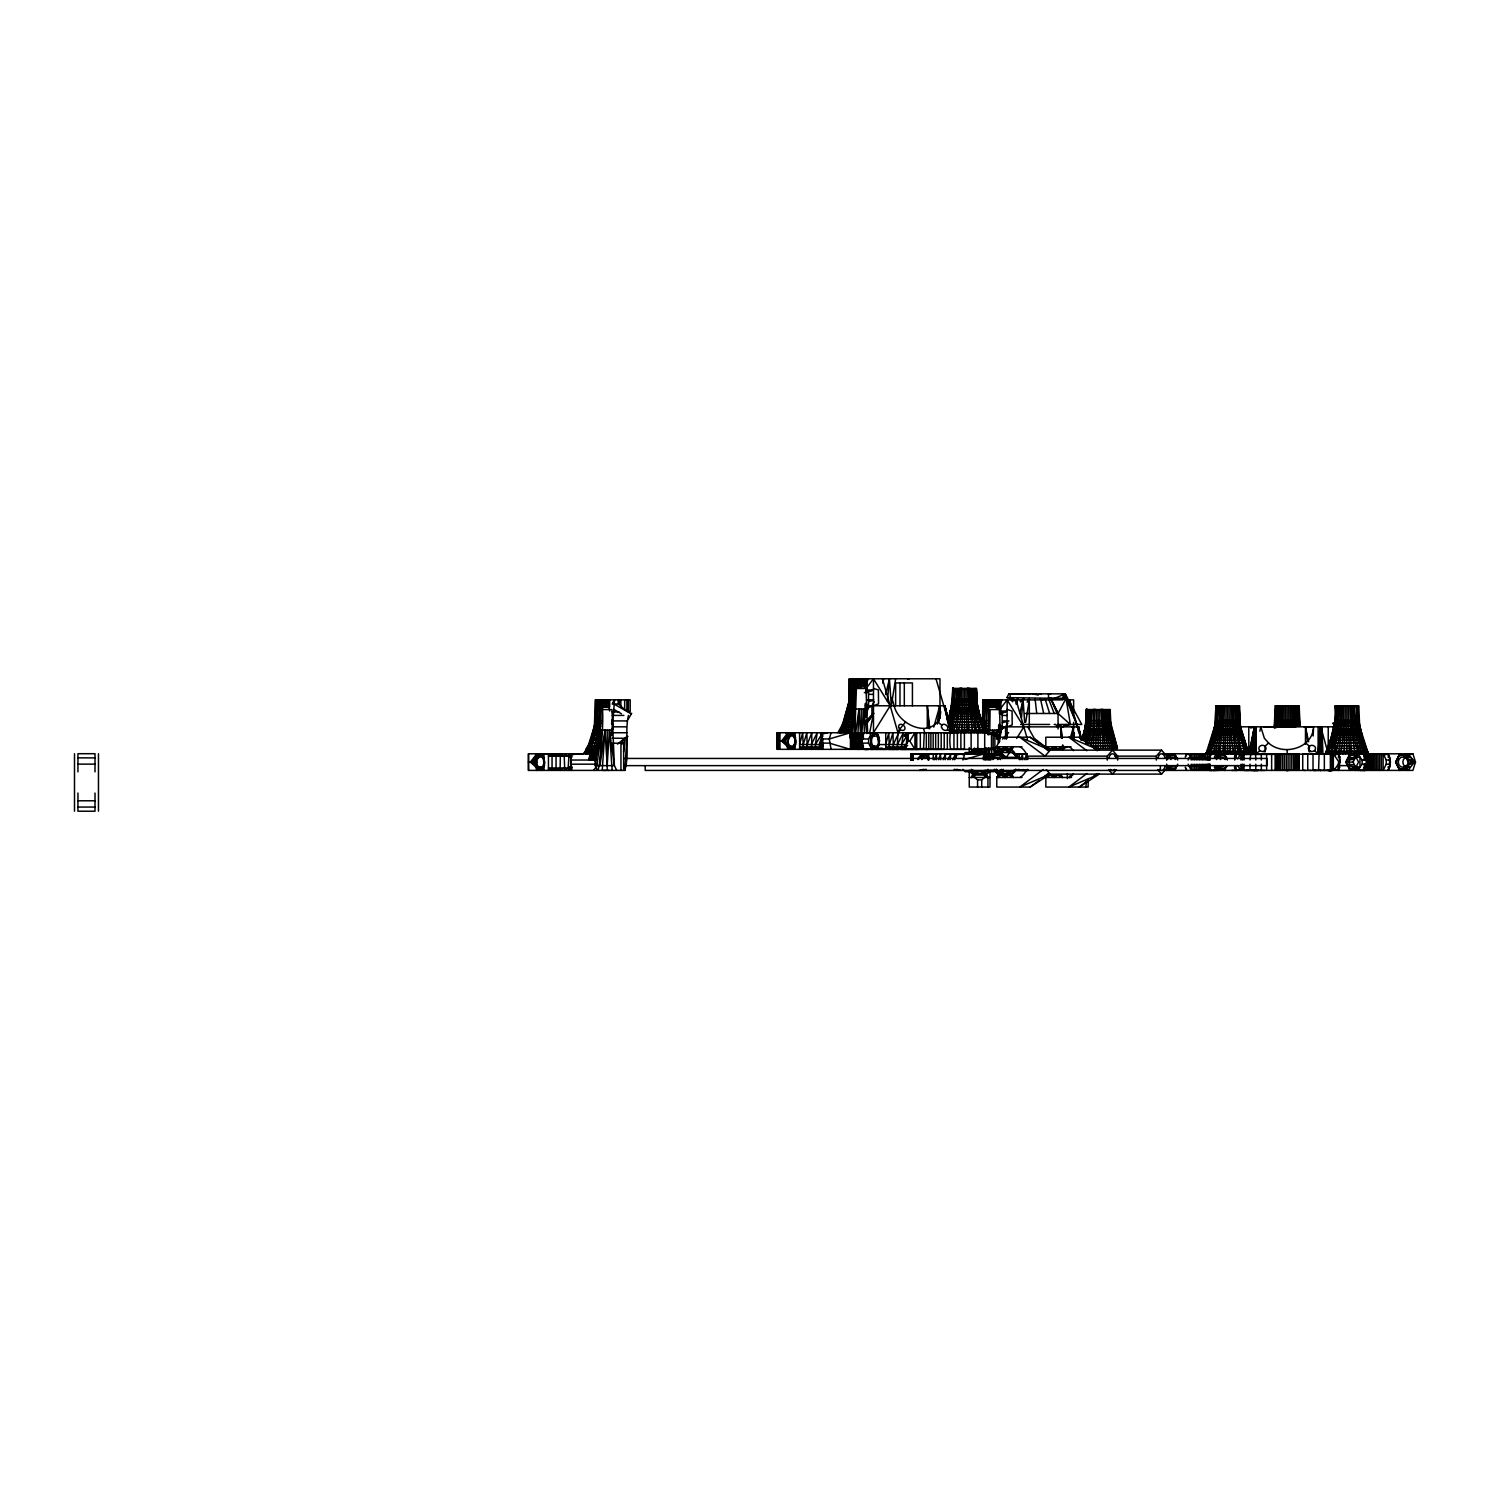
<?xml version="1.0" encoding="UTF-8"?>
<svg xmlns="http://www.w3.org/2000/svg" width="1490" height="1490" viewBox="0 0 1490 1490"><rect width="100%" height="100%" fill="white"/><g stroke="black" fill="none" stroke-linecap="round" stroke-linejoin="round"><path stroke-width="1.5" d="M543.962 770.404L543.962 764.184M543.962 760.03L543.962 753.791M556.049 768.002L552.045 770.404L552.045 753.791L556.049 756.194L556.087 770.404L560.128 768.002L560.389 753.791L564.207 756.194L564.784 770.404L568.174 768.002L569.068 753.791L571.881 756.194L548.469 756.194M571.955 767.145L569.571 767.145L571.639 770.404L570.707 757.069L571.639 753.81L596.428 753.81L600.991 723.432L601.215 699.853M570.707 767.145L570.707 757.069M595.628 699.853L595.628 720.583L591.586 737.531L585.682 753.81L594.38 726.282L595.311 699.853L630.196 699.853L630.196 711.978L624.683 709.557L618.48 704.006L612.129 704.006M596.13 699.853C597.49 718.161 594.901 737.215 586.837 753.81L592.871 734.738L595.628 720.583M596.82 699.853C597.918 718.05 595.944 737.252 587.954 753.81L588.364 751.146M597.695 699.853L596.931 726.282L588.68 760.03C597.807 741.592 599.613 720.192 598.719 699.853M599.911 699.853C600.6 720.098 599.278 741.331 591.139 760.03L591.027 751.146M602.332 707.042L602.332 699.853M602.407 709.557C604.325 721.924 597.881 807.338 594.789 751.146M602.612 709.072L602.612 699.853M602.835 707.042L602.835 699.853M603.636 707.042L603.636 699.853M604.679 707.042L604.679 699.853M605.89 707.042L605.89 699.853M607.194 770.404L607.194 730.156M607.194 707.042L607.194 699.853M608.497 707.042L608.497 699.853M609.708 699.853L609.708 707.042L602.165 707.042M616.767 770.404L614.383 765.618L611.98 709.557L599.204 709.557M618.48 704.006L618.48 699.853L618.48 704.006L620.864 699.853L620.864 706.26M795.101 749.34L795.101 732.745M799.609 749.34L799.609 732.745M803.259 746.937L802.663 732.745L799.609 744.553L823.02 744.553L823.02 746.956L799.609 746.937L803.185 749.34L803.259 746.937L807.226 749.34L806.854 732.745L803.259 744.553M807.189 746.937L811.529 749.34L811.845 732.745L807.189 744.553M811.268 746.937L815.924 749.34L815.347 744.553L817.265 732.745L811.268 744.553M823.113 736.004L820.711 736.004L822.778 732.745L819.314 744.553L820.208 749.34L815.347 746.937M823.095 746.08L820.711 746.08L822.778 749.34L821.847 736.004L822.778 732.745L821.307 734.812M821.847 746.08L821.847 736.004M849.337 678.788L849.635 699.518L849.635 678.788C851.237 697.19 848.108 716.094 840.099 732.745L848.89 702.367L849.337 678.788L939.985 678.788L939.985 708.011M850.138 678.788C851.498 697.096 848.928 716.15 840.863 732.745L848.797 702.367L854.999 702.367L855.223 678.788M854.999 702.367L850.436 732.745L850.436 749.358L829.278 743.119L822.201 743.119M850.846 678.788C851.926 696.985 849.952 716.187 841.962 732.745L842.371 730.1M851.889 749.358L851.889 732.745L994.892 732.763L999.678 741.052L994.892 749.34L777.221 749.34L777.11 732.745L850.436 732.745L829.278 738.966L822.201 738.966M851.703 678.788C852.504 696.873 851.2 716.168 843.414 732.745L843.564 730.1M852.746 678.788C853.23 696.761 852.615 716.131 845.147 732.745L845.035 730.1M853.267 749.358L853.286 732.745M853.919 678.788C854.068 696.668 854.18 716.038 847.158 732.745L846.804 730.1M854.608 749.358L854.608 732.745M855.875 749.358L855.875 732.745M856.173 685.977C858.24 666.589 850.194 693.669 863.734 685.977L863.734 678.788M856.62 688.007L856.638 678.788M857.067 732.745L857.067 749.358L859.842 749.34M857.663 685.977L857.663 678.788M858.184 749.358L858.203 732.745M858.706 685.977L858.706 678.788M859.246 749.358L859.246 732.745M859.916 685.977L859.916 678.788M860.233 749.358L860.233 732.745M861.127 749.358L861.22 709.11M861.22 685.977L861.22 678.788M863.343 745.205L863.343 749.358L861.555 738.984L863.343 732.745L863.343 738.984M861.946 749.358L861.946 732.745M862.691 749.358L862.691 745.205M862.691 738.984L862.691 732.745M862.524 685.977L862.524 678.788M864.312 688.045L864.312 678.788M865.802 678.788L865.802 692.682L873.475 689.963L868.502 689.963L868.502 705.776L866.118 717.007M867.646 733.471L866.007 688.492L856.415 688.492L854.776 733.471M867.199 692.757L867.199 678.788M898.321 748.39L898.209 749.34L871.65 749.321L868.633 743.119L868.633 738.984L871.65 732.745L877.927 734.831L879.23 737.457L879.23 744.646L876.437 749.358L873.717 746.08C870.086 751.817 859.115 748.501 864.275 748.725M871.929 716.671L871.929 705.776L874.202 701.827M885.731 732.745L885.731 749.358L868.912 749.246L877.908 747.272M889.4 744.553L892.976 732.745L893.329 746.956L897.65 749.358L897.39 744.572L903.387 732.745L901.469 746.956L906.33 749.358L905.436 746.956L885.731 746.956L889.325 749.358L888.785 732.745L885.731 744.553M905.436 746.956L908.844 732.745L901.469 744.572M915.773 732.763L915.773 749.358L919.367 749.358L888.506 749.34M916.741 749.358L916.741 732.763M920.317 749.358L920.317 732.763M923.521 749.358L924.247 732.763M926.352 732.763L926.352 749.358L920.466 749.358L922.031 749.34M929.853 749.358L889.158 748.501M927.302 727.567L927.302 705.776L929.76 728.666M928.773 760.049L928.773 753.828M928.792 732.763L928.792 749.358L944.213 749.34L944.213 732.763M930.878 749.358L930.878 732.763M933.168 749.358L933.168 732.763M933.261 759.732L933.261 753.828M935.664 732.763L935.664 749.34L937.787 749.34M938.346 749.34L938.346 732.763L937.415 732.763M941.196 749.34L941.196 732.763M947.342 749.34L947.342 732.763M956.04 688.51C958.331 709.333 946.839 728.591 950.601 749.34L964.402 749.358L964.402 732.763M976.08 699.518L976.08 688.51L977.552 708.048L985.71 732.745L979.973 716.466L976.918 702.367L952.091 702.367L948.497 721.98L981.835 721.98L986.678 732.763M952.632 699.518L952.632 688.492L976.378 688.492L976.49 699.499L952.632 699.499C954.103 664.764 951.589 717.267 948.646 719.242L980.941 719.223L981.835 721.98M952.929 688.51L952.929 699.518L948.627 719.223M953.432 688.51L952.036 708.067L953.302 710.879L950.005 724.717M953.954 749.358L953.954 732.763M954.14 688.51L953.749 702.386L948.683 724.717L982.785 724.699M954.997 688.51L954.252 705.217L951.458 710.879M957.381 749.358L957.381 732.763M957.213 688.51L956.301 708.067L953.302 710.879M958.517 688.51C958.275 703.224 958.107 719 952.725 732.763L952.091 730.1L955.91 710.879L959.337 708.067L959.933 688.51M960.882 749.358L960.882 732.763M961.404 688.51C960.771 703.131 962.093 718.795 957.791 732.763L956.58 732.763M962.95 688.51L962.745 708.067L959.094 710.879L956.71 730.1L955.183 732.763L954.308 730.1M966.079 688.51L966.265 708.067L962.67 710.879L961.851 730.1L963.322 732.763L964.514 730.1L964.514 688.51M967.606 688.51L968.947 732.763L967.159 730.1L966.358 710.879L962.745 708.067M969.096 688.51L969.673 708.067L973.119 710.879L976.676 732.763C970.456 719.447 970.996 703.131 970.493 688.51M971.126 749.358L971.126 732.763M971.797 688.51L972.728 708.067L975.726 710.879L980.867 732.763C974.125 719.484 973.026 703.317 972.989 688.51M974.013 688.51L975.224 708.067L977.57 710.86L983.959 732.763L976.751 710.879L974.888 688.51M975.577 699.518L975.577 688.51L976.453 705.236L980.941 719.223M977.887 749.358L977.906 732.763M988.876 699.872L988.652 723.451L982.45 723.451L982.897 699.872L1062.966 699.89M988.876 720.601L982.879 720.601L982.99 699.872L982.879 723.451M984.108 760.068L985.225 748.501M984.685 749.358L984.704 732.763M984.499 699.872L983.177 729.132M985.374 699.872L984.164 729.132M985.542 760.068L985.542 753.828L996.344 753.828M986.399 699.872L986.399 720.601L984.871 731.962M986.939 760.068L986.939 753.828M987.572 699.872L986.119 732.931M988.261 760.068L988.261 753.828M989.528 760.068L989.528 753.828M990.012 699.872L990.012 707.061L997.387 707.061L997.387 699.872M990.515 707.061L990.515 699.872M990.72 760.068L990.72 753.828M991.483 749.377L991.502 732.763M991.316 707.061L991.316 699.872M991.856 757.982L991.856 753.828M992.359 707.061L992.359 699.872M992.899 757.982L992.917 753.828M993.178 749.377L993.197 732.763M993.569 707.061L993.569 699.872M994.873 754.555L994.873 730.193M994.873 707.061L994.873 699.872M996.177 707.061L996.177 699.872M996.438 709.128L996.438 699.872M997.983 709.128L997.983 699.872M999.455 713.766L999.455 699.872L1000.87 699.872L1000.87 713.84L999.455 713.766L1007.128 711.047L1002.174 711.047L1002.174 726.859L999.79 738.09M1000.256 739.059L999.66 709.575L990.086 709.575L989.77 734.626M1005.582 737.755L1005.582 726.859L1007.873 722.911M1007.128 738.09L1007.128 699.872L1000.293 708.868M1019.384 759.751L1019.384 753.847M1029.311 728.833L1029.311 698.475L1027.131 702.237M1058.068 728.964L1058.068 713.486L1050.729 698.475L1057.081 713.486M1060.955 737.755L1060.955 726.859L1062.184 738.295M1110.162 723.47L1113.775 737.531L1082.709 737.55C1086.359 734.998 1087.178 686.555 1086.284 720.601L1110.143 720.601L1110.143 709.575L1110.981 726.3L1117.463 748.483L1110.143 720.601M1113.235 737.55L1114.595 740.307L1082.299 740.325L1086.601 720.601L1086.284 709.594L1110.05 709.575M1087.104 709.594L1085.707 729.15L1086.955 731.962L1085.13 740.325M1087.793 709.594L1087.793 720.601L1083.938 740.325M1088.668 709.594L1087.458 729.15L1085.111 731.962L1082.988 740.325M1089.693 709.594L1089.395 723.47L1085.912 743.082M1090.885 709.594L1089.954 729.15L1086.955 731.962M1092.189 709.594L1089.507 743.082M1093.585 709.594L1093.008 729.15L1089.562 731.962L1087.626 743.082L1115.488 743.063M1095.076 709.594L1093.437 745.801M1096.603 709.594L1096.398 729.15L1092.766 731.962L1091.164 745.801L1116.438 745.782M1098.167 748.501L1098.167 709.594M1099.732 709.594L1099.937 729.15L1103.569 731.962L1105.543 748.501M1101.278 709.594L1103.159 748.501M1102.749 709.594L1103.326 729.15L1106.772 731.962L1109.92 748.501M1104.165 709.594L1104.63 726.319L1107.815 748.501M1105.468 709.594L1106.381 729.15L1109.38 731.962L1113.477 748.501L1117.295 748.483M1106.642 709.594L1107.312 726.319L1111.819 748.501M1107.685 709.594L1108.877 729.15L1111.223 731.962L1115.991 748.501M1108.541 709.594L1109.361 726.319L1114.874 748.501M1109.249 709.594L1109.64 723.451M1109.733 720.601L1109.752 709.594L1110.162 723.451M1191.218 764.184L1191.218 770.404L1188.107 764.184M1191.218 760.03L1191.218 753.81L1188.107 760.03M1192.95 770.404L1192.95 764.184M1192.95 760.03L1192.95 753.81M1194.645 770.404L1194.645 764.184M1194.645 760.03L1194.645 753.81M1196.302 770.404L1196.302 764.184M1196.302 760.03L1196.302 753.81M1197.923 770.404L1197.923 764.184M1197.923 760.03L1197.923 753.81M1199.487 770.404L1199.487 764.184M1199.487 760.03L1199.487 753.81M1201.014 770.404L1201.014 764.184M1201.014 760.03L1201.014 753.81M1202.467 770.404L1202.467 764.184M1202.467 760.03L1202.467 753.81M1203.883 770.404L1203.883 764.184M1203.883 760.03L1203.883 753.81M1205.224 770.404L1205.224 764.184M1205.224 760.03L1205.242 753.81M1206.527 770.404L1206.527 764.184M1206.527 760.03C1207.999 741.946 1219.23 724.922 1215.672 705.888L1239.531 705.888L1240.351 726.282L1248.732 753.81L1249.756 753.81L1254.431 726.841L1256.238 753.81L1259.888 750.625A3.595 3.11 0 0 0 1265.904 749.209A3.595 3.11 0 0 0 1261.471 745.41A3.595 3.11 0 0 0 1259.888 750.625M1207.477 770.404L1207.738 764.184M1207.738 760.03L1207.738 753.81M1208.893 764.184L1208.893 770.404L1219.006 770.404M1208.893 760.03C1210.681 742.095 1220.254 724.699 1217.162 705.888M1209.563 770.404L1209.563 764.184M1209.563 760.03L1209.899 751.146C1207.03 762.619 1217.591 734.104 1216.324 731.925L1219.323 729.113L1220.254 705.888M1210.159 770.404L1210.159 764.184M1210.159 760.03L1210.159 753.81M1215.97 705.888L1214.499 729.113L1209.88 745.764L1206.006 753.81L1216.473 720.583L1215.672 705.888M1218.038 705.888L1216.827 729.113L1214.48 731.925L1208.707 751.146L1207.198 753.81L1207.161 751.146L1206.006 753.81L1207.328 751.146L1247.912 751.165L1249.067 753.81L1245.193 745.764L1240.574 729.113L1239.121 705.888M1219.081 705.888C1221.595 721.849 1214.704 739.264 1213.698 753.81M1221.558 705.888L1221.334 723.432L1217.796 753.81L1219.751 751.165L1222.135 731.925L1225.786 729.113L1225.972 705.888M1222.955 705.888L1222.377 729.113L1218.932 731.925L1215.374 753.81L1217.349 751.165M1224.445 705.888L1223.104 753.81L1224.873 751.165L1225.693 731.925L1229.306 729.113L1229.101 705.888M1162.908 753.791L1228.729 753.81L1227.537 751.165L1227.537 705.888M1230.647 705.888C1231.336 721.682 1229.697 738.649 1234.26 753.81L1235.34 751.165L1232.956 731.944L1229.306 729.113M1232.137 705.888L1232.714 729.113L1236.141 731.944L1239.941 751.165L1241.58 753.81L1236.327 723.432L1236.011 705.888M1233.534 705.888C1233.701 721.775 1233.534 738.91 1239.326 753.81L1239.941 751.165M1234.838 705.888L1235.75 729.113L1238.749 731.944L1245.342 753.81L1238.73 726.282L1237.929 705.888M1237.054 705.888L1238.246 729.113L1240.593 731.925L1247.894 753.81L1247.223 751.165L1246.776 753.81L1245.193 751.165M1240.947 770.423L1241.021 764.202M1241.021 760.049L1241.021 753.828L1230.666 753.81M1242.492 770.423L1242.492 764.202M1242.492 760.049L1242.492 753.828M1244.02 770.423L1244.02 764.202M1244.02 760.049L1244.02 753.828M1244.765 746.099L1248.788 753.81L1248.788 726.841M1250.017 770.423L1250.017 764.202M1250.017 760.049L1254.431 726.841L1255.791 760.049M1255.791 770.423L1255.791 764.202M1256.238 753.81L1256.238 726.841M1261.341 770.423L1261.341 764.202M1261.341 760.049L1261.341 753.828M1265.14 751.798L1264.954 746.211L1268.605 743.026C1283.318 756.417 1312.913 748.39 1313.547 726.841L1303.955 726.841M1266.612 770.423L1266.63 753.828M1271.64 770.423L1271.64 753.828M1275.123 770.423L1275.123 753.828M1276.353 770.423L1276.353 753.828M1277.731 770.423L1277.731 753.828M1279.221 770.423L1279.221 753.828M1280.841 753.828L1280.636 770.423M1282.573 770.423L1282.573 753.828M1284.38 770.423L1284.38 753.828M1287.174 753.81L1287.174 749.675M1288.086 753.828L1288.086 770.423L1286.28 770.423L1286.28 753.828L1224.333 753.81L1217.237 757.088L1216.026 753.81L1224.501 755.896L1226.773 758.522L1224.333 753.81L1224.501 755.896M1289.986 770.423L1289.986 753.828M1291.793 770.423L1291.793 753.828M1293.525 753.828L1293.711 770.423M1295.127 770.423L1295.127 753.828M1296.635 770.423L1296.635 753.828M1298.014 770.423L1298.014 753.828M1299.243 770.423L1299.243 753.828M1302.726 770.423L1302.726 753.828M1305.482 744.274L1305.482 726.841L1308.611 741.796M1307.736 770.423L1307.736 753.828M1309.226 751.798L1309.412 746.211L1305.743 743.026M1313.025 753.828L1313.025 770.423L1316.229 770.404L1313.565 770.404M1314.478 750.625L1318.129 753.81L1318.129 726.841M1318.576 770.423L1319.935 726.841L1322.952 753.81L1321.891 726.841L1319.507 726.841L1320.941 726.822M1324.349 770.423L1324.349 753.828L1326.323 753.81C1329.583 740.977 1337.796 721.831 1334.947 705.888L1358.805 705.869L1359.644 726.263L1368.323 753.81L1362.419 737.513L1358.805 720.564L1357.204 720.564L1334.947 720.583L1331.222 737.531L1325.318 753.81L1326.435 751.165L1364.467 751.146L1367.205 751.146L1368.323 753.81C1360.705 739.86 1357.371 722.11 1358.396 705.869M1330.346 753.828L1330.346 770.423C1322.375 767.089 1332.432 778.059 1339.063 762.135L1340.106 762.135L1339.827 757.088L1338.206 753.828L1333.345 753.828L1333.345 770.423M1331.874 770.423L1331.874 753.828M1367.205 751.146L1367.168 753.81C1360.612 748.539 1364.058 729.783 1357.52 729.113L1335.133 729.113C1330.998 732.707 1331.334 747.067 1327.571 753.81C1334.463 739.115 1337.908 721.086 1335.748 705.888C1336.064 721.551 1332.954 739.003 1325.709 753.81L1326.435 751.165M1334.239 730.175L1333.774 729.113C1335.655 731.162 1336.176 708.663 1335.748 705.888M1337.312 705.888L1336.12 729.113L1332.693 731.944L1360.947 731.925L1357.893 720.564L1357.893 705.869M1338.355 705.888C1338.709 721.942 1337.368 739.059 1330.756 753.81L1335.599 731.944L1338.597 729.113L1339.529 705.888M1340.832 705.888C1340.665 721.775 1340.814 738.91 1335.021 753.828L1334.407 751.165L1338.206 731.944L1341.652 729.113L1342.229 705.888M1343.719 705.888C1343.03 721.682 1344.651 738.668 1340.106 753.828L1339.026 751.165L1341.41 731.944L1345.06 729.132L1345.265 705.888M1348.376 705.888L1348.58 729.132L1344.967 731.944L1344.166 751.165L1345.638 753.828L1346.811 751.165L1346.83 705.888M1349.921 705.888L1351.244 753.828L1349.474 751.165L1348.655 731.944L1345.06 729.132M1351.411 705.888L1351.989 729.132L1355.416 731.944L1358.992 753.828C1352.343 739.357 1353.274 721.663 1352.808 705.888M1354.112 705.888L1355.043 729.132L1358.023 731.944L1363.182 753.828L1366.237 760.049L1366.237 764.202L1362.698 770.423M1355.285 705.888C1352.771 721.868 1359.644 739.282 1360.649 753.828M1359.96 767.164L1350.797 766.475L1348.618 762.116L1350.797 757.758L1359.96 757.088L1362.139 760.049L1362.139 764.202L1359.96 767.164L1350.033 770.423L1346.755 762.116L1349.866 755.896L1358.321 753.828L1357.129 757.088L1350.033 753.828L1345.88 762.116L1349.866 768.356L1358.321 770.423L1359.96 767.164L1359.96 757.088L1358.321 753.828L1240.891 754.555M1364.188 770.423L1364.188 764.202M1364.188 760.049L1364.188 753.828M1362.94 770.423L1364.784 770.423L1364.784 764.202M1364.784 760.049L1365.641 751.146M1364.784 770.423L1365.473 764.184M1365.473 760.03C1363.667 742.076 1354.112 724.699 1357.204 705.869L1356.328 720.583L1357.52 729.113L1359.886 731.925M1366.628 770.404L1366.628 753.81M1367.839 770.404L1367.839 753.81M1369.124 770.404L1369.124 753.81M1370.483 770.404L1370.483 753.81M1371.88 770.404L1371.88 753.81M1373.352 770.404L1373.352 753.81M1374.879 770.404L1374.879 753.81M1376.443 770.404L1376.443 753.81M1378.045 770.404L1378.045 753.81M1381.398 770.404L1381.398 753.81M1383.13 753.81L1383.13 770.404L1386.24 764.184L1386.24 760.03L1383.13 753.81L1387.916 753.81C1391.213 758.764 1391.213 765.45 1387.916 770.404L1389.555 767.126L1389.555 757.069L1387.916 757.069M925.197 748.539L924.228 749.042L927.953 749.358L908.248 748.744M949.8 713.673L979.34 713.673L977.999 708.048L951.123 708.048L948.217 719.223M994.873 736.004L994.892 732.763L990.086 733.844L985.3 732.745M925.83 748.744L927.264 749.358M1319.823 753.81L1319.935 726.841L1322.04 753.81M628.445 715.423C624.347 733.434 629.991 752.04 624.85 770.404L528.484 770.404L528.484 753.791L560.929 753.81M779.549 741.033L779.624 732.745L779.624 749.34L779.549 741.033L787.8 741.033L790.315 736.004M913.277 753.828L913.24 760.049L913.277 753.828L937.564 753.828M978.911 730.1L978.893 732.763L976.918 730.1M556.049 756.194L556.087 753.791L560.128 756.194M1254.17 753.81L1254.431 726.841L1248.788 753.81M1319.451 753.81L1319.935 726.841L1322.003 753.81M1253.835 753.81L1254.431 726.841L1249.384 753.81M875.319 748.315L871.445 749.116M1285.498 726.282L1285.609 705.869M867.422 749.34L875.394 748.669M1078.369 731.366L1078.499 726.859L1076.804 726.859M595.143 763.402L601.122 730.156L600.004 765.618L604.977 730.156L607.194 765.618L609.41 730.156L614.383 765.618L594.734 765.618M854.366 733.471L855.13 709.11L849.952 737.904M988.019 754.555L988.243 747.906M988.652 734.626L988.801 730.193L988 734.626M1099.937 729.15L1096.323 731.962L1095.653 748.501L1113.477 748.501M1250.501 753.81L1254.431 726.841L1253.518 753.81L1249.961 753.81M1319.023 753.81L1319.935 726.841L1320.829 753.81L1323.865 753.81M777.221 749.34L777.11 732.745M1243.703 751.165L1243.61 753.81L1241.952 751.165M604.977 730.156L602.221 770.404M857.961 733.471L858.985 709.091L860.512 733.471M991.614 754.555L991.893 747.906M992.452 734.626L992.638 730.193L992.917 734.626M1313.156 735.986L1313.454 729.132M1283.84 726.282L1284.082 705.869M897.39 744.572L897.967 732.745L882.397 678.788M945.219 759.732L945.498 753.828L984.108 753.828L965.054 759.434M1335.245 754.946L1338.206 753.828L1340.106 762.135L1338.206 770.423L1335.245 769.324M589.388 753.81L589.537 751.146M978.371 753.828L977.068 753.828L978.148 748.501M1329.955 753.81L1329.173 751.165M624.85 770.404L626.899 736.488L627.961 736.488M861.909 733.471L863.436 709.11L866.845 733.471M995.562 754.555L995.972 747.906M996.531 739.059L997.089 730.193L998.337 739.059M988.429 754.555L988.876 747.906M1282.238 726.282L1282.592 705.869M1318.129 753.81L1319.935 726.841L1320.531 753.81M938.607 721.98L939.818 705.776L938.011 705.776M1072.595 738.425L1073.471 726.859L1071.682 726.859M1208.129 760.03L1211.817 753.81L1211.37 751.146M1174.772 768.318L1174.604 770.404L1167.508 767.126L1166.298 770.404L1174.772 768.318L1177.044 765.692L1174.604 770.404L1177.715 764.184M1186.282 755.877L1186.431 753.81L1189.393 754.909M1224.482 768.337L1224.333 770.423L1217.237 767.145L1215.076 770.404L1224.482 768.337L1226.773 765.711L1224.333 770.423L1226.773 765.711M1254.915 753.81L1254.431 726.841L1252.364 753.81L1254.431 726.841L1255.325 753.81M1349.866 755.896L1350.033 753.828L1345.88 762.116L1350.033 770.423L1349.866 768.356M1399.594 768.337L1399.762 770.404L1395.609 762.098L1399.762 753.81L1396.484 762.098L1397.322 765.692L1399.594 768.337L1408.05 770.404L1406.858 767.145L1399.762 770.404L1395.609 762.098L1399.762 753.81L1406.858 757.069L1408.05 753.81L1412.911 753.81L1415.5 762.098L1412.911 770.404L1162.908 770.404M938.57 721.57L939.818 705.776L939.873 718.459M1072.577 738.146L1073.471 726.859L1073.564 739.394M987.684 732.931L988.652 723.451M1280.711 726.282L1281.195 705.869M1320.904 738.072L1321.891 726.841M877.61 749.34L878.429 748.371M623.658 745.615L624.291 738.854L626.899 736.488M887.37 701.269L889.437 678.788L891.299 705.757L895.639 678.788M1021.451 717.863L1023.09 699.872L1024.654 722.352M1251.917 753.81L1254.431 726.841L1254.524 753.81M938.253 721.831L939.818 705.776L933.764 727.139M1072.353 738.332L1073.471 726.859L1070.453 737.55M1251.544 753.81L1254.431 726.841L1251.004 753.81M1279.314 726.282L1279.891 705.869M790.594 747.272L787.912 749.34L789.998 746.08L792.717 749.34L795.511 744.628L795.511 737.438L792.717 732.745L789.998 736.004L787.912 732.745L781.635 741.033L786.981 746.08L787.912 749.34L792.382 748.222L795.511 744.628L795.977 741.033L792.717 732.745L793.909 736.88M1251.488 753.81L1254.431 726.841M977.775 709.091L977.887 708.067L977.57 710.86M1111.223 731.944L1111.205 729.15M1239.121 720.583L1240.593 731.925L1213.53 731.925L1214.48 731.925L1214.164 729.113L1241.04 729.113L1249.048 753.81L1247.223 751.165M951.123 708.067L952.613 709.11M601.122 730.156L597.024 765.618L593.635 770.404M851.032 744.553L855.13 709.11M985.467 758.987L986.752 747.906M988.28 734.626L988.801 730.193M596.298 752.32L595.255 761.185L598.03 743.454M596.82 747.887L597.341 743.454M850.045 733.471L850.827 726.822M983.195 758.987L983.977 752.338M623.565 752.077L625.223 738.314M1278.048 726.282L1278.699 705.869M939.929 718.031L940.73 711.68M1073.582 739.115L1074.402 732.763M937.378 724.084L939.818 705.776M1071.962 738.314L1073.471 726.859M543.049 768.318L541.578 770.404L538.859 767.126L535.841 767.126L537.909 766.456L530.496 762.098L536.773 753.791L538.859 757.069L541.578 753.791L544.837 762.098L544.353 765.692L541.243 769.287L536.773 770.404L535.841 767.126L530.496 762.098L535.841 757.069L541.243 757.069A5.029 2.514 -90 0 1 543.757 762.098A5.029 2.514 -90 0 1 541.243 767.126L537.909 766.456L536.996 764.612L536.996 759.583L539.175 757.069M907.652 736.693L908.006 741.052L906.74 743.566L907.652 736.693L905.566 736.023L906.516 732.763L904.449 736.023L906.833 736.023M855.577 733.471L858.985 709.091M989.23 754.555L990.161 747.906M992.023 734.626L992.638 730.193M983.4 723.451L983.81 699.872L982.99 720.601M1216.473 720.583L1213.53 731.925L1215.076 729.113L1216.324 731.925M1276.93 726.282L1277.675 705.869M598.682 739.021L599.353 734.589M850.064 735.688L852.708 717.957M853.36 713.524L854.031 709.091M983.4 758.987L985.058 747.906M621.796 744.46L622.447 740.139L624.291 738.854M1022.494 770.423L1027.634 769.659L1014.802 770.349L1015.454 769.492M596.428 753.81L595.479 760.03L571.061 760.03M1275.198 705.869L1299.168 705.869L1300.1 726.282L1274.248 726.282L1275.31 705.869M1275.31 720.564L1274.36 726.282M1275.98 726.282L1276.8 705.869M978.52 710.86L950.378 710.86L950.769 709.091L978.241 709.091M977.049 748.501L975.633 753.828L977.216 751.183M1007.128 709.464L1012.064 711.047L1012.194 724.96L1007.128 726.859L1078.499 726.859L1081.87 740.344L1084.441 730.175L1111.894 730.175L1111.54 729.132L1084.776 729.132L1085.111 731.944M1208.297 753.81L1208.707 751.146M848.145 710.86C848.313 703.429 845.668 715.628 848.741 708.048M1082.709 737.55L1084.441 730.175L1085.13 729.15L1086.266 730.193M1025.679 722.352L1029.292 699.872M949.968 759.732L950.918 753.828L947.919 759.732M611.72 735.762L614.532 699.853L612.93 702.61M1026.666 769.641L1026.666 769.641A18.253 15.813 -90 0 1 1020.11 777.463M1275.235 726.282L1276.111 705.869M974.702 730.1L974.255 732.763L972.299 730.1L969.915 710.879L966.265 708.067M1356.999 751.165L1356.571 753.828L1354.615 751.165L1352.231 731.944L1348.58 729.132M919.367 749.34C915.866 748.725 930.654 749.638 924.545 749.042L927.953 749.358M1274.695 726.282L1275.608 705.869M1085.13 729.15L1084.664 730.193L1086.694 723.451M882.862 683.277L883.663 678.788M1016.515 704.379L1017.316 699.872M983.605 758.987L985.598 747.906M869.471 733.788L873.401 713.803L866.733 723.06M1006.197 739.319L1007.072 734.887L1004.39 738.593M1022.308 704.919L1023.574 698.475L1020.091 701.194M1259.87 731.199L1260.819 726.841L1264.358 738.258L1268.605 743.026M1234.726 760.049L1236.16 753.81L1239.103 754.927M1403.897 767.145L1407.678 764.612L1408.255 762.098L1406.076 757.74L1403.897 757.069M1357.465 767.164L1355.285 766.475L1353.106 762.116L1355.285 757.758L1357.465 757.088M564.207 756.194L564.784 753.791L568.174 756.194M885.637 694.526L889.437 678.788M1019.83 713.356L1023.09 699.872M1330.961 742.56L1332.582 735.818M972.299 730.1L971.648 732.763L969.785 730.1M1354.615 751.165L1353.963 753.828L1352.101 751.165M611.552 733.397L613.191 726.729L611.682 720.005M981.221 748.501L980.83 753.828L983.121 748.501M976.229 748.501L974.516 753.828L976.043 751.183M934.789 759.732L936.335 753.828L936.633 759.732M1020.911 759.751L1022.457 753.847L1022.755 759.751M845.743 716.466L846.376 713.673L853.789 713.673M611.384 733.248L613.191 726.729L611.477 723.041M794.189 734.812L787.912 732.745L786.981 736.004L781.635 741.033L790.315 746.08M790.315 732.745L789.998 733.862L785.528 732.745M793.909 745.186L792.717 749.34L794.189 747.272M820.394 749.34L820.711 748.222M831.085 732.745L829.278 738.966L831.085 749.34M917.803 758.801L921.584 753.828L923.651 757.088L926.37 753.828L929.164 758.522L927.842 755.896L921.584 753.828L920.634 757.088L917.97 759.602M923.968 753.828L923.651 754.946L919.181 753.828M955.5 757.106L956.45 753.828L954.364 757.106L956.45 757.106M954.047 770.423L954.364 769.324L958.834 770.423M956.45 770.423L956.766 769.324L961.236 770.423M962.95 760.049L964.738 753.828M954.68 759.732L956.394 753.828L954.96 755.896M865.187 716.82L868.502 705.776L865.597 703.261M998.859 737.904L1002.174 726.859L999.25 724.345M938.719 759.732L940.507 753.828L940.674 759.732M1024.841 759.751L1026.629 753.847L1014.746 753.847M586.688 753.81L586.986 751.146L597.006 751.146L593.299 760.03L592.778 751.146M840.714 732.745L841.515 730.1M974.367 753.828L975.186 751.183L973.343 753.828L975.726 748.501M611.85 730.957L613.191 726.729L611.198 730.324M977.068 753.828L979.563 748.501M1237.724 751.165L1236.868 753.81L1235.34 751.165M864.852 716.597L868.502 705.776L864.852 704.062M999.25 735.52L1002.174 726.859L998.524 725.164M1208.092 753.81L1206.341 753.81L1207.161 751.146M902.363 748.334L902.065 749.34L915.884 749.34L913.556 749.023M1234.521 757.088L1236.16 753.81L1234.521 757.088L1236.16 757.088M1387.916 770.404L1389.127 767.126M611.682 730.808L613.191 726.729L611.477 730.603M973.678 753.828L974.665 751.183L984.685 751.183L983.083 753.828L982.469 751.183M915.419 749.34L918.343 749.34M1358.023 731.944L1359.29 729.113M865.262 714.194L868.502 705.776L864.852 705.496M967.159 730.1L966.153 732.763L964.514 730.1M975.726 710.879L976.974 708.067M998.915 735.278L1002.174 726.859L998.524 726.58M1109.38 731.962L1110.646 729.15L1109.64 723.47M1238.749 731.944L1240.015 729.113L1238.618 720.583L1239.419 705.888M1379.237 753.81L1348.469 753.828L1349.474 751.165M893.329 744.553L900.202 729.56M943.17 759.732L945.498 753.828M1008.842 693.856L1065.238 693.856L1063.376 698.475L1006.979 697.599L1008.842 693.856L1025.995 693.856M1052.462 699.257L1065.238 693.856L1076.879 724.457L1065.983 698.587L1063.376 698.475L1062.743 693.856L1065.238 693.856L1081.777 724.457L1058.068 724.457L1057.081 726.841L1055.851 724.457L1054.212 724.457M950.49 710.86L951.235 709.11M1084.515 731.962L1084.906 730.193M1332.805 731.944L1334.351 729.113L1335.599 731.944M841.012 730.1L839.671 732.745L840.826 730.1L839.708 732.745L841.012 730.1L851.014 730.1L849.412 732.745L850.436 732.745M585.663 753.81L586.986 751.146M973.343 753.828L975.186 751.183M864.852 713.878L868.502 705.776L864.852 706.912M999.436 732.931L1002.174 726.859L998.524 727.995M998.84 749.191L996.773 746.788L1001.485 749.191L1005.08 746.788L1008.674 749.191L1013.368 746.788L1012.269 749.191L998.412 749.191L996.773 746.788L1022.01 746.788M1071.068 746.788L1045.831 746.788L1050.543 749.191L1054.138 746.788L1057.732 749.191L1062.445 746.788L1061.327 749.191L1047.47 749.191L1045.831 746.788L1045.831 737.215L1079.244 737.215L1099.266 750.14L1068.87 737.215L1086.88 750.736M1069.466 777.463L1070.584 775.061L1071.552 775.061L1069.466 777.463L1072.744 775.061M894.149 705.776C898.209 724.811 930.766 739.413 940.041 717.193M906.833 746.099L904.449 746.099L906.516 749.34L905.566 746.099L908.006 741.052L906.516 732.763L905.045 734.831M1232.807 751.165L1231.522 753.81L1230.2 751.165L1229.38 731.944L1225.786 729.113M1325.318 753.81L1326.621 751.165L1325.28 753.81M925.588 749.34L926.948 749.34L924.545 749.042M961.851 730.1L960.529 732.763L959.225 730.1M1343.682 753.828L1344.166 751.165M571.955 757.069L569.571 757.069L571.639 753.81L570.167 755.877M853.211 746.155L852.392 749.34M874.332 734.831L873.736 736.023L871.65 732.745L874.332 734.831L876.437 732.745L877.927 734.831M921.788 759.602L923.968 757.088M983.232 774.111L988.038 769.324M996.68 754.946L1005.08 757.33L1002.081 758.54L997.89 752.543L991.297 758.54L990.701 757.33L996.68 754.946L997.89 752.543L1005.08 757.33L1019.439 757.33L1018.843 758.54M1001.485 750.14L1000.274 752.543L1006.271 757.33L1011.3 750.14L1018.247 757.33L1014.895 755.411M1008.674 774.111L1009.866 771.708L1011.3 774.111L1014.653 771.708L995.488 771.708L997.89 774.111L1012.269 774.111L1014.653 771.708M1186.431 753.81L1185.239 757.069M1206.006 753.81L1207.328 751.146M869.322 749.34L871.743 749.34L874.313 747.272M586.091 753.81L587.507 751.146M865.373 711.531L868.502 705.776L864.852 708.327M999.045 732.633L1002.174 726.859L998.524 729.411M1228.729 753.81L1230.2 751.165M885.395 748.464L884.892 749.34L886.327 748.464M1019.048 769.548L1014.802 770.349M1206.341 753.81L1207.85 751.146M1325.616 753.81L1327.981 751.165M628.408 718.944L631.704 713.226M536.996 764.612L530.496 762.098L537.909 757.74L535.841 757.069L536.773 753.791L583.726 753.791L592.368 738.239M585.775 749.656L587.526 746.602M847.4 715.405L837.883 732.745M866.323 682.644L868.558 678.788M974.385 748.054L971.536 753.828L910.763 753.828L910.763 760.049M999.976 703.727L1002.211 699.872M1339.026 751.165L1337.48 753.828L1336.623 751.165M541.578 770.404L544.353 765.692M876.437 749.358L879.23 744.646L876.437 732.745L879.715 741.052M909.831 741.052L914.935 732.763L914.935 749.358L909.831 741.052L906.386 741.052M1329.024 753.81L1330.645 751.165M950.452 732.763L952.091 730.1M1016.199 701.753L1018.229 698.475L1014.485 700.673M1016.683 738.425L1023.835 726.859L1007.128 699.872M1227.537 751.165L1225.898 753.81L1224.873 751.165M1334.407 751.165L1332.768 753.81L1332.414 751.165M980.457 751.183L978.8 753.828L978.707 751.183M815.347 744.553L822.722 732.745L820.711 736.004M973.119 710.879L975.224 708.067M952.706 759.732L956.394 753.828L954.364 757.106M1106.772 731.962L1108.877 729.15M1236.141 731.944L1238.246 729.113M1355.416 731.944L1357.52 729.113M538.859 767.126L536.773 770.404L539.454 768.318M569.571 757.069L571.639 753.81M904.449 736.023L906.516 732.763M864.852 711.121L868.502 705.776L865.597 708.197M998.524 732.205L1002.174 726.859L999.25 729.281M1022.01 777.463L996.773 777.463L998.412 775.061L1012.269 775.061L1013.368 777.463L1008.674 775.061L1005.08 777.463L1001.485 775.061L996.773 777.463L996.773 787.055L1030.167 787.055L1050.208 774.111L1046.315 769.622M1071.552 777.463L1045.831 777.463L1047.47 775.061L1061.327 775.061L1062.445 777.463L1057.732 775.061L1054.138 777.463L1050.543 775.061L1045.831 777.463L1045.831 787.055L1088.147 787.055L1088.147 779.382M1237.594 758.801L1241.021 753.828M866.975 723.116L873.401 713.803M1004.502 738.612L1007.072 734.887M905.566 721.961L898.675 730.528M1222.266 751.165L1220.385 753.81L1219.751 751.165M819.314 744.553L822.964 739.487M866.081 723.693L873.699 713.263L865.876 723.712M1211.165 753.81L1213.139 751.146M1213.139 753.81L1215.132 751.165M866.64 687.784L873.475 678.788L890.182 705.776L873.475 732.745L873.475 678.788M881.801 748.408L874.369 749.153M1020.687 702.069L1023.574 698.475M969.915 710.879L972.728 708.067M1103.569 731.962L1106.381 729.15M1232.956 731.944L1235.75 729.113M1352.231 731.944L1355.043 729.132M973.417 775.061L971.35 777.463L974.479 775.862M1011.3 749.191L1013.368 746.788M996.773 777.463L998.84 775.061M1050.208 750.14L1045.012 756.138L1019.793 737.215L1050.208 750.14L1030.167 737.215L996.773 737.215M1060.359 749.191L1062.445 746.788M1045.831 777.463L1047.917 775.061M1107.275 760.124L1107.275 756.138L1112.471 750.14L1117.649 756.138L1117.649 760.124M1116.364 769.622L1112.471 774.111L1108.579 769.622M1156.352 760.124L1156.352 756.138L1161.53 750.14L1166.726 756.138L1166.726 760.124M1168.533 755.877L1167.508 757.069L1166.298 753.791L1174.772 755.877L1177.044 758.503L1174.604 753.791L1168.533 755.877L1166.298 753.791M1166.689 759.583L1170.451 757.069M1047.917 774.111L1161.53 774.111L1166.726 768.114L1166.726 764.128M1234.968 757.088L1235.992 755.896M923.8 748.501L916.592 748.967M865.597 708.923L868.502 705.776M999.25 730.025L1002.174 726.859M865.876 721.235L873.457 713.151M1002.565 739.096L1008.637 732.614M1399.594 755.877L1408.05 753.81L1414.457 762.098L1408.05 770.404L1405.815 768.337M1229.38 731.944L1232.714 729.113M1348.655 731.944L1351.989 729.132M966.358 710.879L969.673 708.067M1100.682 748.501L1100.011 731.962L1103.326 729.15M962.875 754.946L965.259 752.543L973.249 752.543M996.419 769.324L994.016 771.708L965.259 771.708L962.875 769.324M937.732 721.961L941.829 725.146M1166.298 770.404L1168.533 768.318M1218.261 768.337L1216.026 770.423L1214.387 767.145L1221.372 767.145A5.029 4.358 -90 0 0 1223.551 766.475M1356.086 755.896L1358.321 753.828M1405.815 755.877L1408.05 753.81L1414.457 762.098L1406.076 766.456L1409.689 767.145L1402.705 767.145A5.029 4.358 -90 0 1 1398.346 762.098A5.029 4.358 -90 0 1 1402.705 757.069L1409.689 757.069L1406.076 757.74L1414.457 762.098L1407.678 764.612M900.966 749.34L904.896 749.34M583.372 753.81L590.003 747.794M985.859 775.061L987.945 777.463L986.827 775.061L972.449 775.061L971.35 777.463L974.609 775.061L974.609 777.463L977.57 779.866L981.724 779.866L984.666 777.463L984.666 775.061L987.945 777.463L987.945 787.055M926.314 748.595L926.519 748.688M1058.068 724.457L1062.854 726.841L1065.834 724.457M1003.273 769.324L998.84 774.111L995.488 771.708M869.694 748.762L864.275 748.911L865.839 749.34M1015.137 769.473L1012.269 771.708L1015.863 769.324M1043.224 769.473L1019.793 787.055L1050.208 774.111M1030.167 787.055L1039.182 780.294M1044.583 776.234L1048.196 773.534M1086.88 773.534L1068.87 787.055L1099.266 774.111L1079.244 787.055L1088.24 780.294M1093.66 776.234L1097.255 773.534M997.89 752.543L990.701 757.33L995.245 755.411M1001.485 769.324L997.89 771.708L994.296 769.324M552.12 768.002L548.45 770.404L548.469 753.791L552.12 756.194M617.549 744.143L622.447 740.139M564.207 768.002L560.389 770.404L560.128 768.002M788.136 743.547L781.635 741.033L789.048 736.675L786.981 736.004L792.382 736.004A5.029 2.514 -90 0 1 794.896 741.033A5.029 2.514 -90 0 1 792.382 746.08L786.981 746.08L789.048 745.391L787.8 741.033M865.858 709.221L871.929 705.776L867.702 705.757M1001.541 729.169L1005.582 726.859L1001.373 726.859M882.695 748.427L879.249 748.371M877.405 749.34L878.746 748.613M1022.159 770.423L1027.653 770.442L1014.28 770.423M1009.866 771.708L1005.08 774.111L1000.274 771.708L1001.485 774.111M1062.91 748.911L1067.753 746.639M868 707.527L871.929 705.776L867.441 706.949M999.678 729.485L1005.582 726.859L1001.112 728.033M880.627 749.34L882.378 748.576M1000.87 713.84L1007.128 711.047M530.496 762.098L536.996 759.583M781.635 741.033L788.136 738.519M884.036 749.34L886.196 748.52M1017.707 770.423L1019.849 769.604L1016.031 769.659M1235.992 768.337L1234.521 767.145L1236.16 770.423L1239.103 769.306M1384.974 754.909L1387.916 753.81L1389.127 757.069L1387.916 753.81M924.228 749.042L925.514 748.557M873.475 689.963L864.312 692.664M1021.265 770.423L1023.835 769.566L1020.277 770.423M905.566 746.099L907.652 745.41M1062.854 726.841L1070.379 724.457L1065.238 693.856M1274.378 728.144L1278.495 726.822M1309.412 751.593L1311.014 751.537M1025.045 770.404L1027.895 769.511L1024.077 770.423M1250.725 728.014L1254.785 726.841M923.521 748.837L924.75 749.34L922.496 748.986L924.228 748.501M868.633 701.622L873.121 700.449M1002.304 722.706L1009.009 720.937L1002.696 720.937M571.955 754.909L576.444 753.81M825.181 732.745L820.711 733.862L820.394 732.745M823.113 733.862L827.583 732.745M906.833 733.862L911.303 732.763M958.834 753.828L954.364 754.946L954.047 753.828M956.766 754.946L961.236 753.828M919.181 770.423L923.651 769.324L923.968 770.423M921.584 770.423L926.054 769.306L926.37 770.423M985.3 749.34L988.485 748.613M1263.334 751.537L1264.954 751.575M1191.162 754.555L1194.738 753.81M1329.899 770.423L1333.457 769.678M1383.186 769.659L1379.628 770.404L1379.703 753.81L1383.186 754.536M951.7 705.217L977.44 705.217L977.999 708.048M1110.981 726.319L1085.241 726.3L1085.744 723.451L1110.478 723.451M1084.161 731.944L1111.819 731.962M1112.415 732.95L1083.919 732.931M983.81 727.399L949.205 727.418M984.89 730.081L986.045 732.745L984.89 730.081L950.099 730.1M1322.058 754.294L1326.193 753.959M1110.646 729.15L1111.894 730.175M865.634 748.855L867.441 748.818L863.101 748.818L864.107 749.34M1336.064 723.432C1322.934 723.451 1350.182 723.451 1358.303 723.432M912.178 749.34L911.34 749.34M894.298 749.34L891.393 749.302L894.242 748.427M908.658 749.34L907.894 749.34M1360.37 770.423L1365.343 770.404M1213.195 770.404L1214.667 770.404M1320.308 770.423L1327.106 770.404M1316.694 770.423L1318.818 770.404M1023.313 693.856L1024.449 693.856M1239.419 720.583L1215.561 720.583M1241.561 731.925L1240.015 729.113M1329.639 743.044L1363.555 743.026M1255.549 770.404L1251.227 770.404L1264.805 770.423M1210.625 770.404L1211.854 770.404M1361.152 770.404L1359.699 770.404M1028.007 693.856L1030.614 693.856M1032.607 693.856L1038.325 695.048M1039.685 693.856L1041.287 693.856M868.689 694.359L873.252 694.359M1050.729 693.856L1048.513 693.856L1048.513 698.475L1051.474 698.475M849.337 699.518L855.223 699.518M1069.652 699.872L1073.638 699.872L1073.638 713.356M866.919 699.853L873.717 699.853M848.387 705.217L854.757 705.217M946.318 714.772L944.846 705.776L951.57 732.763L944.846 705.776L873.475 705.776L878.541 703.876L878.392 689.963L873.475 688.38M847.717 708.048L854.459 708.048M852.913 709.091L866.007 709.11M847.084 710.86L854.143 710.879M846.841 711.847L854.031 711.847M978.39 711.847L950.136 711.847M612.167 711.978L619.114 711.978M1024.971 713.486L1058.068 713.486L1070.379 724.457M612.409 715.423L623.863 715.423M1002.342 715.442L1006.923 715.442M845.612 716.466L853.416 716.466M979.582 716.466L949.447 716.466M844.923 719.223L852.988 719.223M1275.198 720.564L1299.168 720.564L1299.988 726.282M595.311 720.583L601.196 720.583M1335.748 720.583L1335.245 705.888M613.526 720.918L626.918 720.918M844.029 721.98L852.541 721.98M594.882 723.432L600.991 723.432M1239.01 723.432L1239.959 723.432L1215.114 723.432L1216.79 723.432M1274.751 723.432L1299.597 723.432M1020.631 724.457L1049.63 724.457M843.079 724.699L852.075 724.699M594.38 726.282L600.731 726.282M1215.058 726.282L1240.462 726.282L1238.73 726.282M1334.332 726.282L1359.308 726.263M982.934 726.3L988.41 726.3M1240.742 726.822L1295.872 726.822M612.39 726.822L626.396 726.822M1253.686 726.841L1256.107 726.841M1263.408 726.822L1335.04 726.822M851.554 727.418L842.576 727.418M1214.164 729.113L1215.076 729.113M593.821 729.113L600.451 729.113M982.394 729.132L988.131 729.132M600.004 730.156L611.98 730.156M986.566 730.193L999.66 730.193M1240.127 730.156L1240.928 729.113M1215.654 730.156L1213.81 730.156L1241.282 730.156M1360.091 730.156L1333.084 730.175M593.188 731.925L600.135 731.925M983.661 731.962L987.796 731.962M934.789 732.763L936.279 732.763M948.106 732.763L945.163 732.763M1213.661 732.912L1241.915 732.912L1240.835 732.912M1332.935 732.912L1361.19 732.894M592.946 732.912L600.004 732.912M611.235 732.745L626.918 732.745M1213.214 734.738L1241.878 734.738M1361.525 734.738L1331.986 734.738L1333.122 734.738M592.48 734.738L599.781 734.738M1112.49 734.775L1083.845 734.775M1079.859 737.215L1083.994 737.215M1213.121 737.531L1212.078 737.531L1243.144 737.531L1241.952 737.531M591.735 737.531L599.39 737.531M1362.288 737.513L1331.222 737.531L1332.414 737.531M612.148 738.239L625.334 738.239M861.555 738.984L868.633 738.984M1212.357 740.288L1211.109 740.288L1243.405 740.288M590.897 740.288L598.98 740.288M1363.108 740.288L1330.384 740.307L1331.632 740.307M777.426 741.052L779.233 741.052M590.021 743.044L598.533 743.044M1243.554 743.044L1244.858 743.044L1210.811 743.044M861.555 743.119L868.633 743.119M877.833 744.553L905.436 744.572M589.072 745.764L598.049 745.764M1210.662 745.764L1209.265 745.764L1245.193 745.764M1329.937 745.782L1328.54 745.782L1364.467 745.764M1328.186 748.483L1365.455 748.464M588.066 748.464L597.546 748.483M1245.379 748.483L1246.832 748.483L1208.893 748.464M871.911 749.34L873.14 749.34M1047.917 750.14L1161.53 750.14M1013.815 753.828L1027.169 753.847M1289.036 753.828L1294.121 753.81M1308.574 753.81L1303.378 753.828M1311.144 753.81L1320.829 753.81M1321.444 753.81L1327.758 753.81M1367.317 753.81L1412.911 753.81M1027.318 756.138L1107.275 756.138M1114.837 756.138L1156.352 756.138M1166.316 757.069L1171.662 757.069A5.029 4.358 -90 0 1 1175.424 759.583M1338.188 757.088L1339.827 757.088L1338.206 753.828L1339.398 757.088M1350.797 757.758L1355.285 757.758M624.403 758.447L1267.04 758.447L1267.04 765.636L624.683 765.636M1349.214 759.602L1353.702 759.602M1386.24 760.03L1390.338 760.03M1362.139 760.049L1366.237 760.049M1338.411 762.135L1340.106 762.135M528.41 762.098L536.661 762.098M1408.255 762.098L1415.5 762.098M1348.618 762.116L1353.106 762.116M77.946 764.128L95.006 764.128M571.061 764.184L595.479 764.184M1362.139 764.202L1366.237 764.202M1386.24 764.184L1390.338 764.184M1349.214 764.631L1353.702 764.631M1338.504 765.636L1347.63 765.636M1350.797 766.475L1355.285 766.475M535.841 767.126L541.243 767.126M1166.316 767.126L1171.662 767.126A5.029 4.358 -90 0 0 1173.841 766.456M1234.521 767.145L1236.16 767.145M1387.916 767.126L1389.555 767.126M571.639 767.145L569.571 767.145L571.639 770.404L570.167 768.337M1185.239 767.145L1186.431 770.404L1186.264 768.337M1352.976 767.164L1356.366 766.475L1358.545 762.116L1356.366 757.758L1354.187 757.088M548.45 768.002L571.881 768.002L569.068 770.404L568.174 768.002M1251.377 770.404L1244.15 770.404M1289.036 770.423L1286.28 770.423L1288.012 770.404M1303.955 770.423L1305.482 770.423M1309.635 770.423L1311.293 770.423M1355.975 770.404L1354.987 770.404M984.629 770.423L986.063 770.423M1245.845 770.404L1248.62 770.404M1254.766 770.404L1253.63 770.404L1258.119 770.404L1256.051 770.404M969.264 777.463L990.012 777.463M77.946 800.782L95.006 800.782M77.946 807.058L95.006 807.058M907.615 678.788L909.198 678.788M1034.172 693.856L1035.289 693.856M1041.287 699.872L1042.851 699.89M1248.639 753.81L1247.912 751.165M1362.829 753.828L1361.227 751.165M1231.82 770.404L1237.128 770.404M1211.091 770.404L1208.129 764.184M603.059 770.404L605.834 770.404M990.738 770.423L993.513 770.423M77.946 757.851L95.006 757.907M608.069 770.404L609.224 770.404M864.368 749.34C866.714 749.097 860.699 748.93 865.448 749.34M868.316 749.34L866.789 749.023M863.939 748.911L871.501 749.34M895.267 749.265L898.209 749.34M863.939 749.097L867.012 749.34M899.159 749.209L902.065 749.34L901.469 746.956M902.996 749.172L905.808 749.34M865.69 749.34L869.043 749.34M906.702 749.116L912.793 749.34L910.241 749.079M1329.899 753.828L1333.457 754.573M1240.891 769.678L1244.467 770.423M1191.162 769.659L1194.738 770.404M919.274 748.93L921.099 749.34M991.688 748.595L994.892 749.358M922.496 748.986L924.21 749.358L922.925 749.004M1006.979 697.599L1013.628 698.475L1012.623 701.771L1010.108 698.475L1010.108 693.856M921.602 748.874L923.13 749.34M1168.272 766.456L1170.451 767.126M922.72 757.758L920.634 757.088L926.054 757.088A5.029 2.514 -90 0 1 928.233 759.602M1407.678 759.583L1414.457 762.098M924.713 748.8L925.83 749.265L924.992 748.781M897.39 746.956L902.046 749.358M543.049 755.877L536.773 753.791L539.454 755.877M876.083 748.334L877.61 749.209M612.595 703.187L631.276 713.989M613.954 709.464L621.442 713.784M1096.398 729.15L1100.011 731.962M889.4 746.956L893.348 749.358L893.329 746.956M1044.937 746.639L1034.172 738.276L1027.821 726.859M1341.652 729.113L1344.967 731.944M1222.377 729.113L1225.693 731.925M1093.008 729.15L1096.323 731.962M959.337 708.067L962.67 710.879M1014.653 754.946L1018.247 757.33M1006.271 757.33L999.082 752.543L991.893 757.33L997.89 750.14L1012.269 750.14L1014.653 752.543L995.488 752.543L998.84 750.14L1000.274 752.543L1005.08 750.14L1009.866 752.543L1008.674 750.14M971.257 769.324L979.638 774.111L984.443 771.708L985.859 774.111L989.23 771.708L986.827 774.111L972.449 774.111L970.065 771.708L973.417 774.111L974.851 771.708L976.043 774.111M1079.244 737.215L1088.24 743.976M1093.66 748.017L1097.255 750.736M1030.167 737.215L1039.182 743.976M1044.583 748.017L1048.196 750.736M921.584 753.828L924.247 755.896M787.912 732.745L790.594 734.812M1338.597 729.113L1341.41 731.944M1219.323 729.113L1222.135 731.925M1089.954 729.15L1092.766 731.962M956.301 708.067L959.094 710.879M995.003 769.473L997.89 771.708L996.68 769.324M947.491 729.579L951.57 732.763L935.999 678.807M1356.086 768.356L1358.321 770.423L1357.129 767.164M1218.261 755.896L1216.026 753.81L1214.387 757.088L1221.372 757.088A5.029 4.358 -90 0 1 1225.152 759.602M1336.12 729.113L1338.206 731.944M1216.827 729.113L1218.932 731.925M1087.458 729.15L1089.562 731.962M953.805 708.067L955.91 710.879M1157.637 769.622L1161.53 774.111M1045.831 746.788L1047.917 749.191M1060.359 775.061L1062.445 777.463M1011.3 775.061L1013.368 777.463M1359.215 751.165L1361.208 753.828M1362.977 751.165L1364.877 753.828L1364.467 751.146L1366.051 753.81M980.681 730.1L982.562 732.763L982.152 730.1M927.842 755.896L926.37 753.828L928.177 760.049M905.045 747.291L906.516 749.358L904.449 746.099M821.307 747.272L822.778 749.34L820.711 746.08M1333.345 753.828L1339.063 762.135M1237.594 765.45L1241.021 770.423M983.326 730.1L985.002 732.763L984.182 730.1M1346.811 751.165L1348.469 753.828M541.578 753.791L544.371 758.503M994.892 732.763L999.678 741.07M906.74 738.537L908.006 741.052L905.566 736.023M1247.745 751.165L1249.067 753.81M1224.333 753.81L1227.443 760.03M1177.715 760.03L1174.604 753.791L1174.772 755.877M1367.019 751.146L1368.323 753.81M1341.54 751.165L1342.844 753.828M1111.428 730.193L1112.173 731.944M956.71 730.1L957.791 732.763M1048.513 698.475L1054.212 713.486M1234.968 767.145L1236.16 770.423M1116.811 748.501L1114.036 740.325M1044.974 698.475L1049.63 713.486M1069.652 699.89L1081.032 739.301M1027.429 739.319L1016.05 699.872L1016.05 703.913M923.577 728.61L924.769 732.763M891.746 697.469L894.149 705.757M789.998 748.222L790.315 749.34M1320.736 726.822L1327.087 749.656M612.148 770.404L609.41 730.156M1080.343 738.109L1078.499 726.859L1081.442 740.344M848.797 730.1L849.412 732.745M947.64 721.514L944.846 705.776L951.03 732.763M608.702 706.577L609.689 711.047M1040.393 698.475L1043.689 713.486M948.739 726.003L944.846 705.776L950.732 732.763M1080.511 738.109L1078.499 726.859L1081.274 740.344M944.846 705.776L949 726.003M1078.499 726.859L1080.66 738.109M976.918 702.367L976.397 688.51L977.328 705.217M1299.671 726.282L1298.759 705.869M1299.131 726.282L1298.256 705.869M1298.367 726.282L1297.548 705.869M1305.482 726.841L1307.401 740.567M1297.436 726.282L1296.691 705.869M1296.319 726.282L1295.648 705.869M1035.047 698.475L1036.742 713.486M1295.052 726.282L1294.475 705.869M1062.929 745.168L1063.432 749.749M1293.637 726.282L1293.171 705.869M1060.955 726.859L1061.867 738.295M1062.426 745.168L1062.78 749.749M927.302 705.776L929.127 728.666M1292.128 726.282L1291.774 705.869M993.755 747.906L994.165 754.555M1290.526 726.282L1290.284 705.869M997.089 730.193L997.462 739.059M997.834 747.906L998.021 752.338M863.436 709.11L864.461 733.471M910.763 753.828L911.005 760.049M1026.629 753.847L1026.815 759.751M1288.869 726.282L1288.738 705.869M1319.935 726.841L1320.196 753.81M1328.242 726.822L1328.242 749.302M1287.174 705.869L1287.174 726.282M1160.412 765.636L1160.412 770.423L645.207 770.423L645.207 765.636M1086.601 709.575L1086.601 720.601M1086.08 781.3L1086.08 787.055M1073.638 722.352L1073.638 726.841M1067.399 773.589L1067.399 778.637M1054.138 746.788L1054.138 749.191M1054.138 775.061L1054.138 777.463M1005.08 746.788L1005.08 749.191M1005.08 775.061L1005.08 777.463M998.412 746.788L998.412 749.191M998.412 775.061L998.412 777.463M990.012 770.218L990.012 787.055L969.264 787.055L969.264 770.218M983.288 699.872L983.288 720.601M981.724 779.866L981.724 787.055M977.57 779.866L977.57 787.055M969.264 747.719L969.264 754.033M912.42 705.757L912.42 682.942L895.639 682.942L895.639 705.757M912.346 753.828L912.346 760.049M911.619 753.828L911.619 760.049M904.318 682.942L904.318 705.757M899.979 682.942L899.979 705.757M778.693 732.745L778.693 749.34M777.966 732.745L777.966 749.34M628.37 699.853L628.37 711.978M626.88 699.853L626.88 710.693M624.683 699.853L624.683 709.557M623.658 770.404L623.658 743.212L612.39 743.212L612.39 747.757M620.957 743.212L620.957 770.404M528.484 753.791L528.484 770.404M98.47 753.735L98.47 811.193M95.006 771.894L95.006 753.698L77.946 753.698L77.946 771.894M95.006 793.034L95.006 811.212L77.946 811.212L77.946 793.034M74.5 753.735L74.5 811.193M1405.014 766.456A5.029 4.358 -90 0 1 1407.193 757.069M1167.154 757.069A5.029 4.358 -90 0 1 1170.935 759.583M1169.333 766.456A5.029 4.358 -90 0 1 1167.154 767.126M1220.18 767.145A5.029 4.358 -90 0 1 1218.001 766.475M1216.399 759.602A5.029 4.358 -90 0 1 1220.18 757.088M1219.062 757.758A5.029 4.358 -90 0 1 1220.664 759.602M535.655 759.583A5.029 2.514 -90 0 1 535.636 764.612M874.053 746.08A5.029 2.514 -90 0 1 871.538 741.052A5.029 2.514 -90 0 1 874.053 736.023M823.001 743.566A5.029 2.514 -90 0 1 823.001 738.537M992.917 759.621A5.029 4.358 -90 0 1 1000.46 759.621M997.704 759.621A5.029 4.358 -90 0 1 999.306 757.777M1108.839 757.926A8.381 4.191 -90 0 1 1116.103 757.926M1114.557 769.399A8.381 4.191 -90 0 1 1110.367 769.399M1020.11 746.788A18.253 15.813 -90 0 1 1027.262 755.989L1027.727 757.479A18.253 15.813 -90 0 1 1028.081 759.006M1157.898 757.926A8.381 4.191 -90 0 1 1165.161 757.926M1165.161 766.326A8.381 4.191 -90 0 1 1159.444 769.399M1069.187 746.788A18.253 15.813 -90 0 1 1073.452 750.681M1073.452 773.589A18.253 15.813 -90 0 1 1069.187 777.463M870.7 736.023L870.7 746.08L876.12 746.08A5.029 2.514 -90 0 0 878.634 741.052A5.029 2.514 -90 0 0 876.12 736.023L870.7 736.023M998.486 738.984L998.486 743.138L998.486 738.966M1338.355 768.356L1338.206 770.423L1339.827 767.164L1338.188 767.164L1339.398 767.164L1338.355 768.356M1065.983 698.587L1058.068 713.486L1050.729 698.475L1065.983 698.587M1007.37 734.346L1004.837 737.829L1007.333 734.346M972.449 750.14L970.065 752.543L973.417 750.14L972.449 750.14M959.653 688.492L961.981 688.492L959.653 688.492M969.543 688.492L967.029 688.492L969.543 688.492M1093.306 709.575L1095.653 709.594L1093.306 709.575M1103.196 709.575L1100.682 709.594L1103.196 709.575M1320.736 770.404L1319.619 770.404L1320.736 770.404M1019.439 757.33L1012.269 752.543L1019.439 757.33M1310.138 751.109A3.595 3.11 0 0 0 1315.54 748.427A3.595 3.11 0 0 0 1310.157 745.726A3.595 3.11 0 0 0 1310.138 751.109M941.531 727.343A3.595 2.701 40.9 0 0 946.988 730.063A3.595 2.701 40.9 0 0 945.442 724.661A3.595 2.701 40.9 0 0 941.531 727.343M898.656 727.362A3.595 2.701 40.9 0 0 904.113 730.044A3.595 2.701 40.9 0 0 902.53 724.661A3.595 2.701 40.9 0 0 898.656 727.362"/></g></svg>
